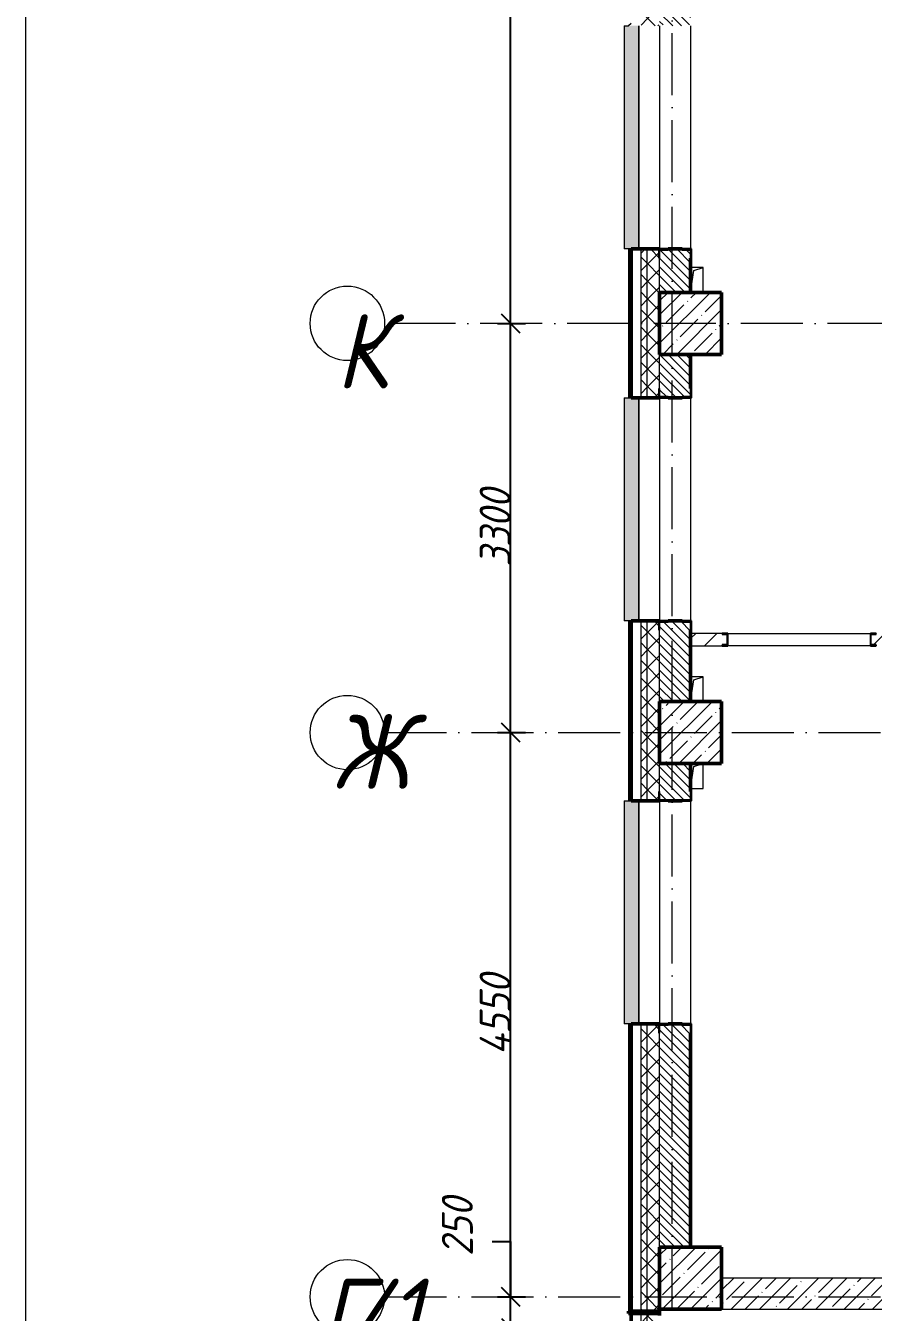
# Model space of a CAD drawing. Header units: millimetres. Extents: x -606178 to 312196, y -19338 to 632709.
# Drawn here: x -272464 to -265628, y 461300 to 471675 of the extents above; entities that cross this region are included whole.
import ezdxf

# ---------------------------------------------------------------- set-up
doc = ezdxf.new("R2010")
doc.units = ezdxf.units.MM
doc.linetypes.add('50_200_ШТРИХ_1Т_ш5_п1_п1_', pattern=[700, 500, -100, 0, -100])
for name, color, linetype, lineweight in [('A-____-____-DIMS', 7, 'Continuous', 9), ('A-GENM-____-MCUT', 7, 'Continuous', 25), ('A-GENM-____-OTLN', 7, 'Continuous', 9), ('A-GENM-____-OTLN-1', 7, 'Continuous', 25), ('A-GLAZ-____-OTLN', 7, 'Continuous', 9), ('A-WALL-____-MCUT-1', 7, 'Continuous', 9), ('A-WALL-____-MCUT-2', 7, 'Continuous', 50), ('A-WALL-____-MCUT-3', 7, 'Continuous', 9), ('A-WALL-____-OTLN', 7, 'Continuous', 9), ('A-WALL-____-PATT-1', 7, 'Continuous', 9), ('A-WALL-FNSH-MCUT-1', 7, 'Continuous', 9), ('I-WALL-____-OTLN', 7, 'Continuous', 9), ('S-COLS-____-MCUT', 7, 'Continuous', 50), ('S-COLS-____-OTLN', 7, 'Continuous', 9), ('S-GRID-____-IDEN', 7, 'Continuous', 9), ('S-GRID-____-OTLN-1', 7, '50_200_ШТРИХ_1Т_ш5_п1_п1_', 9)]:
    doc.layers.add(name, color=color, linetype=linetype, lineweight=lineweight)
doc.layers.add('A-GLAZ-____-OTLN-1', color=7, linetype='Continuous', lineweight=9, true_color=0xc0c0c0)
doc.styles.add('ISOCPEUR_I', font='isocpeui.ttf', dxfattribs={"width": 0.9, "height": 2.5})
doc.styles.add('ISOCPEUR_I_9', font='isocpeui.ttf', dxfattribs={"width": 0.9, "height": 250})
doc.dimstyles.new('ISO-2_5_0_9К_БОЛЬШОЙ_ОСИ', dxfattribs={"dimscale": 304.8, "dimtxt": 248.995294, "dimasz": 0.492126, "dimexe": 0.393701, "dimexo": 0, "dimgap": 0, "dimtad": 1, "dimdec": 0, "dimzin": 0, "dimdsep": 46, "dimtxsty": 'ISOCPEUR_I_9', "dimblk1": 'OBLIQUE', "dimblk2": 'OBLIQUE', "dimsah": 1, "dimcen": 0.09, "dimdle": 0.393701, "dimazin": 0, "dimtfac": 1, "dimtdec": 4, "dimtix": 1, "dimtmove": 0, "dimatfit": 3, "dimfxl": 1, "dimtvp": 1, "dimtolj": 1, "dimtzin": 0, "dimarcsym": 2})
doc.dimstyles.new('ISO-2_5_0_9К_БОЛЬШОЙ_ОСИ_1', dxfattribs={"dimscale": 304.8, "dimtxt": 248.995294, "dimasz": 0.492126, "dimexe": 0.393701, "dimexo": 0, "dimgap": 0, "dimtad": 1, "dimdec": 0, "dimzin": 0, "dimdsep": 46, "dimtxsty": 'ISOCPEUR_I_9', "dimblk1": 'OBLIQUE', "dimblk2": 'OBLIQUE', "dimsah": 1, "dimcen": 0.09, "dimdle": 0.393701, "dimazin": 0, "dimtfac": 1, "dimtdec": 4, "dimtix": 1, "dimtmove": 1, "dimatfit": 3, "dimfxl": 1, "dimtvp": 1, "dimtolj": 1, "dimtzin": 0, "dimarcsym": 2})
pattern_1 = [(45, (-264901.3, 451794.26), (-70.71068, 70.71068), []), (135, (-264901.3, 451794.26), (-70.71068, -70.71068), [])]
pattern_2 = [(135, (-264901.3, 451794.26), (-35.35534, -35.35534), [])]

# ---------------------------------------------------------------- blocks, each defined once
blk = doc.blocks.new('BSC_Колонна _Прямоугольная - 500х500-V42-АР1_План отверстий 2 этажа в осях 1-64_А-ГГ')
at = {"layer": 'S-COLS-____-OTLN'}
h = blk.add_hatch(dxfattribs=at)
h.set_pattern_fill('FP_71', color=256, style=0, pattern_type=2)
h.set_pattern_definition([(45, (2200, -9781.04), (-114.0493, 114.0493), []), (45, (2314.05, -9781.04), (-114.0493, 114.0493), [201.612, -40.322, 3.353, -36.97])])
h.paths.add_polyline_path([(-250, -250), (250, -250), (250, 250), (-250, 250)], flags=0)
at = {"layer": 'S-COLS-____-MCUT'}
for p, q in [((250, 250), (-250, 250)), ((-250, 250), (-250, -250)), ((250, -250), (250, 250)), ((-250, -250), (250, -250))]:
    blk.add_line(p, q, dxfattribs=at)
blk = doc.blocks.new('BSC_Колонна _Прямоугольная - 500х500-V45-АР1_План отверстий 2 этажа в осях 1-64_А-ГГ')
at = {"layer": 'S-COLS-____-OTLN'}
h = blk.add_hatch(dxfattribs=at)
h.set_pattern_fill('FP_74', color=256, style=0, pattern_type=2)
h.set_pattern_definition([(45, (2200, -17481.04), (-114.0493, 114.0493), []), (45, (2314.05, -17481.04), (-114.0493, 114.0493), [201.612, -40.322, 3.353, -36.97])])
h.paths.add_polyline_path([(-250, -250), (250, -250), (250, 250), (-250, 250)], flags=0)
at = {"layer": 'S-COLS-____-MCUT'}
for p, q in [((250, 250), (-250, 250)), ((-250, 250), (-250, -250)), ((250, -250), (250, 250)), ((-250, -250), (250, -250))]:
    blk.add_line(p, q, dxfattribs=at)
blk = doc.blocks.new('BSC_Колонна _Прямоугольная - 500х500-V100-АР1_План отверстий 2 этажа в осях 1-64_А-ГГ')
at = {"layer": 'S-COLS-____-OTLN'}
h = blk.add_hatch(dxfattribs=at)
h.set_pattern_fill('FP_129', color=256, style=0, pattern_type=2)
h.set_pattern_definition([(45, (2200, -14181.04), (-114.0493, 114.0493), []), (45, (2314.05, -14181.04), (-114.0493, 114.0493), [201.612, -40.322, 3.353, -36.97])])
h.paths.add_polyline_path([(-250, -250), (250, -250), (250, 250), (-250, 250)], flags=0)
at = {"layer": 'S-COLS-____-MCUT'}
for p, q in [((250, 250), (-250, 250)), ((-250, 250), (-250, -250)), ((250, -250), (250, 250)), ((-250, -250), (250, -250))]:
    blk.add_line(p, q, dxfattribs=at)
blk = doc.blocks.new('Фахверк_СКБ_Уголок - 250_2700-27497298-АР1_План отверстий 2 этажа в осях 1-64_А-ГГ')
at = {"layer": 'A-GENM-____-MCUT'}
for p, q in [((200, 181), (125, 181)), ((125, 181), (125, 106)), ((125, 106), (131, 106)), ((131, 106), (131, 175)), ((131, 175), (200, 175)), ((200, 175), (200, 181)), ((131, -6), (125, -6)), ((125, -6), (125, -81)), ((125, -81), (200, -81)), ((131, -75), (131, -6)), ((200, -75), (131, -75)), ((200, -81), (200, -75))]:
    blk.add_line(p, q, dxfattribs=at)
blk = doc.blocks.new('154_Стойка_СКБ_Швеллер - СМ-2180_100-28318692-АР1_План отверстий 2 этажа в осях 1-64_А-ГГ')
at = {"layer": 'A-GENM-____-MCUT'}
for p, q in [((171, 50), (125, 50)), ((125, 50), (125, -50)), ((129.5, 42.4), (171, 42.4)), ((129.5, -42.4), (129.5, 42.4)), ((171, 42.4), (171, 50)), ((125, -50), (171, -50)), ((171, -42.4), (129.5, -42.4)), ((171, -50), (171, -42.4))]:
    blk.add_line(p, q, dxfattribs=at)
blk = doc.blocks.new('Стены 5 - Стены 4-30145060-АР1_План отверстий 2 этажа в осях 1-64_А-ГГ')
at = {"layer": 'A-WALL-____-MCUT-2'}
for p, q in [((-1844, 41030), (-1844, 41010)), ((-1594, 41030), (-1844, 41030)), ((-1844, 41010), (-1594, 41010)), ((-1594, 41010), (-1594, 41030))]:
    blk.add_line(p, q, dxfattribs=at)
blk = doc.blocks.new('AR_Отверстие прямоугольное _в плите_ - AR_Отверстие прямоугольное _в плите_-V158-АР1_План отверстий 2 этажа в осях 1-64_А-ГГ')
at = {"layer": 'A-GENM-____-OTLN'}
for p, q in [((50, 100), (-50, 100)), ((-50, -100), (-25, 75)), ((-25, 75), (50, 100)), ((50, -100), (50, 100))]:
    blk.add_line(p, q, dxfattribs=at)
blk = doc.blocks.new('AR_Отверстие прямоугольное _в плите_ - AR_Отверстие прямоугольное _в плите_-30510733-АР1_План отверстий 2 этажа в осях 1-64_А-ГГ')
at = {"layer": 'A-GENM-____-OTLN'}
for p, q in [((-50, -100), (-25, 75)), ((-25, 75), (50, 100)), ((50, -100), (50, 100)), ((-50, -100), (50, -100))]:
    blk.add_line(p, q, dxfattribs=at)
blk = doc.blocks.new('Отлив_СКБ - Отлив витража_120_НВФ-31885689-АР1_План отверстий 2 этажа в осях 1-64_А-ГГ')
at = {"layer": 'A-GLAZ-____-OTLN-1'}
for points in [[(1800, 2), (1800, 120), (0, 120), (0, 2), (1103, 2)], [(1103, 0), (1800, 0), (1800, 2), (0, 2), (0, 0)]]:
    blk.add_hatch(color=256, dxfattribs=at).paths.add_polyline_path(points, flags=0)
at = {"layer": 'A-GLAZ-____-OTLN'}
for p, q in [((0, 83), (0, 120)), ((1800, 120), (0, 120)), ((1800, 120), (1800, 83)), ((0, 2), (1800, 2)), ((1800, 0), (0, 0))]:
    blk.add_line(p, q, dxfattribs=at)
blk = doc.blocks.new('Ось сетки - Круг_Ø6_00__ISO-2_5_0_9K_-25732049-АР1_План отверстий 1 этажа в осях 1-64_А-ГГ')
at = {"layer": 'S-GRID-____-IDEN'}
blk.add_circle((0, 0), 3, dxfattribs=at)
blk = doc.blocks.new('_Oblique')
at = {"color": 0, "linetype": 'ByBlock', "lineweight": -2}
blk.add_line((-0.5, -0.5), (0.5, 0.5), dxfattribs=at)
blk = doc.blocks.new('*D4609')
at = {"layer": 'A-____-____-DIMS', "color": 0, "lineweight": -2, "transparency": 16777216}
for p, q in [((-268703, 461872), (-268553, 461872)), ((-268553, 461872), (-268553, 461425)), ((-268553, 461055), (-268553, 461545)), ((-268659, 461425), (-268433, 461425)), ((-268659, 461175), (-268433, 461175))]:
    blk.add_line(p, q, dxfattribs=at)
at = {"layer": 'Defpoints', "color": 0, "transparency": 16777216}
for p in [(-268659, 461425), (-268553, 461425), (-268659, 461175)]:
    blk.add_point(p, dxfattribs=at)
at = {"layer": 'A-____-____-DIMS', "color": 0, "lineweight": -2, "transparency": 16777216, "xscale": 150, "yscale": 150, "zscale": 150}
for p, rotation in [((-268553, 461425), 90), ((-268553, 461175), 270)]:
    blk.add_blockref('_Oblique', p, dxfattribs=dict(at, rotation=rotation))
at = {"layer": 'A-____-____-DIMS', "color": 0, "transparency": 16777216, "insert": (-269108, 461754), "char_height": 250, "width": 568.86, "attachment_point": 1, "rotation": 90, "line_spacing_factor": 1.149209, "style": 'ISOCPEUR_I_9'}
blk.add_mtext('\\A1;250', dxfattribs=at)
blk = doc.blocks.new('*D4610')
at = {"layer": 'A-____-____-DIMS', "color": 0, "lineweight": -2, "transparency": 16777216}
for p, q in [((-268553, 461305), (-268553, 466095)), ((-268659, 465975), (-268433, 465975)), ((-268659, 461425), (-268433, 461425))]:
    blk.add_line(p, q, dxfattribs=at)
at = {"layer": 'Defpoints', "color": 0, "transparency": 16777216}
for p in [(-268659, 465975), (-268553, 465975), (-268659, 461425)]:
    blk.add_point(p, dxfattribs=at)
at = {"layer": 'A-____-____-DIMS', "color": 0, "lineweight": -2, "transparency": 16777216, "xscale": 150, "yscale": 150, "zscale": 150}
for p, rotation in [((-268553, 465975), 90), ((-268553, 461425), 270)]:
    blk.add_blockref('_Oblique', p, dxfattribs=dict(at, rotation=rotation))
at = {"layer": 'A-____-____-DIMS', "color": 0, "transparency": 16777216, "insert": (-268678, 463700), "char_height": 250, "width": 781.46, "attachment_point": 5, "rotation": 90, "style": 'ISOCPEUR_I_9'}
blk.add_mtext('\\A1;4550', dxfattribs=at)
blk = doc.blocks.new('*D4611')
at = {"layer": 'A-____-____-DIMS', "color": 0, "lineweight": -2, "transparency": 16777216}
for p, q in [((-268553, 465855), (-268553, 469395)), ((-268659, 469275), (-268433, 469275)), ((-268659, 465975), (-268433, 465975))]:
    blk.add_line(p, q, dxfattribs=at)
at = {"layer": 'Defpoints', "color": 0, "transparency": 16777216}
for p in [(-268659, 469275), (-268553, 469275), (-268659, 465975)]:
    blk.add_point(p, dxfattribs=at)
at = {"layer": 'A-____-____-DIMS', "color": 0, "lineweight": -2, "transparency": 16777216, "xscale": 150, "yscale": 150, "zscale": 150}
for p, rotation in [((-268553, 469275), 90), ((-268553, 465975), 270)]:
    blk.add_blockref('_Oblique', p, dxfattribs=dict(at, rotation=rotation))
at = {"layer": 'A-____-____-DIMS', "color": 0, "transparency": 16777216, "insert": (-268678, 467625), "char_height": 250, "width": 758.48, "attachment_point": 5, "rotation": 90, "style": 'ISOCPEUR_I_9'}
blk.add_mtext('\\A1;3300', dxfattribs=at)
blk = doc.blocks.new('*D4612')
at = {"layer": 'A-____-____-DIMS', "color": 0, "lineweight": -2, "transparency": 16777216}
for p, q in [((-268553, 469155), (-268553, 475395)), ((-268659, 475275), (-268433, 475275)), ((-268659, 469275), (-268433, 469275))]:
    blk.add_line(p, q, dxfattribs=at)
at = {"layer": 'Defpoints', "color": 0, "transparency": 16777216}
for p in [(-268659, 475275), (-268553, 475275), (-268659, 469275)]:
    blk.add_point(p, dxfattribs=at)
at = {"layer": 'A-____-____-DIMS', "color": 0, "lineweight": -2, "transparency": 16777216, "xscale": 150, "yscale": 150, "zscale": 150}
for p, rotation in [((-268553, 475275), 90), ((-268553, 469275), 270)]:
    blk.add_blockref('_Oblique', p, dxfattribs=dict(at, rotation=rotation))
at = {"layer": 'A-____-____-DIMS', "color": 0, "transparency": 16777216, "insert": (-268678, 472275), "char_height": 250, "width": 758.48, "attachment_point": 5, "rotation": 90, "style": 'ISOCPEUR_I_9'}
blk.add_mtext('\\A1;6000', dxfattribs=at)

msp = doc.modelspace()

# ---------------------------------------------------------------- hatches: boundary and pattern name
at = {"layer": 'A-WALL-____-PATT-1'}
h = msp.add_hatch(dxfattribs=at)
h.set_pattern_fill('FP_3', color=256, style=0, pattern_type=2)
h.set_pattern_definition([(45, (-264901.3, 451794.26), (-85.5366, 85.5366), []), (45, (-264844.28, 451794.26), (-85.5366, 85.5366), [])])
h.paths.add_polyline_path([(-267601.3011, 461310.3011), (-267581.3011, 461310.3011), (-267581.3011, 463625.3011), (-267601.3011, 463625.3011), (-267601.3011, 462850.0957)], flags=0)
h.paths.add_polyline_path([(-267581.3011, 465425.3011), (-267581.3011, 466875.3011), (-267601.3011, 466875.3011), (-267601.3011, 465425.3011)], flags=0)
h.paths.add_polyline_path([(-267581.3011, 468675.3011), (-267581.3011, 469875.3011), (-267601.3011, 469875.3011), (-267601.3011, 468675.3011)], flags=0)
h.paths.add_polyline_path([(-267601.3011, 471675.3011), (-267581.3011, 471675.3011), (-267581.3011, 472875.3011), (-267601.3011, 472875.3011)], flags=0)
h.paths.add_polyline_path([(-267581.3011, 474675.3011), (-267581.3011, 475875.3011), (-267601.3011, 475875.3011), (-267601.3011, 474675.3011)], flags=0)
h.paths.add_polyline_path([(-267581.3011, 477675.3011), (-267581.3011, 478600.3011), (-267601.3011, 478600.3011), (-267601.3011, 477675.3011)], flags=0)
h = msp.add_hatch(dxfattribs=at)
h.set_pattern_fill('FP_1', color=256, style=0, pattern_type=2)
h.set_pattern_definition(pattern_1)
h.paths.add_polyline_path([(-267451.3011, 461310.3011), (-267451.3011, 463625.3011), (-267501.3011, 463625.3011), (-267501.3011, 461310.3011)], flags=0)
h.paths.add_polyline_path([(-267451.3011, 465425.3011), (-267451.3011, 466875.3011), (-267501.3011, 466875.3011), (-267501.3011, 465425.3011)], flags=0)
h.paths.add_polyline_path([(-267451.3011, 468675.3011), (-267451.3011, 469875.3011), (-267501.3011, 469875.3011), (-267501.3011, 468675.3011)], flags=0)
h.paths.add_polyline_path([(-267501.3011, 471675.3011), (-267451.3011, 471675.3011), (-267451.3011, 472875.3011), (-267501.3011, 472875.3011)], flags=0)
h.paths.add_polyline_path([(-267451.3011, 474675.3011), (-267451.3011, 475875.3011), (-267501.3011, 475875.3011), (-267501.3011, 474675.3011)], flags=0)
h.paths.add_polyline_path([(-267451.3011, 477675.3011), (-267451.3011, 478525.3011), (-267501.3011, 478525.3011), (-267501.3011, 477675.3011)], flags=0)
h = msp.add_hatch(dxfattribs=at)
h.set_pattern_fill('FP_1', color=256, style=0, pattern_type=2)
h.set_pattern_definition(pattern_1)
h.paths.add_polyline_path([(-267451.3011, 461310.3011), (-267351.3011, 461310.3011), (-267351.3011, 463550.3011), (-267357.3011, 463550.3011), (-267357.3011, 463625.3011), (-267451.3011, 463625.3011), (-267451.3011, 461325.3011)], flags=0)
h.paths.add_polyline_path([(-267357.3011, 465425.3011), (-267357.3011, 465500.3011), (-267351.3011, 465500.3011), (-267351.3011, 466800.3011), (-267357.3011, 466800.3011), (-267357.3011, 466875.3011), (-267451.3011, 466875.3011), (-267451.3011, 465425.3011)], flags=0)
h.paths.add_polyline_path([(-267357.3011, 468675.3011), (-267357.3011, 468750.3011), (-267351.3011, 468750.3011), (-267351.3011, 469800.3011), (-267357.3011, 469800.3011), (-267357.3011, 469875.3011), (-267451.3011, 469875.3011), (-267451.3011, 468675.3011)], flags=0)
h.paths.add_polyline_path([(-267451.3011, 471675.3011), (-267357.3011, 471675.3011), (-267357.3011, 471750.3011), (-267351.3011, 471750.3011), (-267351.3011, 472800.3011), (-267357.3011, 472800.3011), (-267357.3011, 472875.3011), (-267451.3011, 472875.3011), (-267451.3011, 471681.3011)], flags=0)
h.paths.add_polyline_path([(-267357.3011, 474675.3011), (-267357.3011, 474750.3011), (-267351.3011, 474750.3011), (-267351.3011, 475800.3011), (-267357.3011, 475800.3011), (-267357.3011, 475875.3011), (-267451.3011, 475875.3011), (-267451.3011, 474675.3011)], flags=0)
h.paths.add_polyline_path([(-267451.3011, 477675.3011), (-267357.3011, 477675.3011), (-267357.3011, 477750.3011), (-267351.3011, 477750.3011), (-267351.3011, 478525.3011), (-267451.3011, 478525.3011), (-267451.3011, 477681.3011)], flags=0)
h = msp.add_hatch(dxfattribs=at)
h.set_pattern_fill('FP_6', color=256, style=0, pattern_type=2)
h.set_pattern_definition(pattern_2)
h.paths.add_polyline_path([(-267351.3011, 469525.3011), (-267101.3011, 469525.3011), (-267101.3011, 469869.3011), (-267170.3011, 469869.3011), (-267170.3011, 469875.3011), (-267282.3011, 469875.3011), (-267282.3011, 469869.3011), (-267351.3011, 469869.3011), (-267351.3011, 469730.0476)], flags=0)
h.paths.add_polyline_path([(-267170.3011, 471675.3011), (-267170.3011, 471681.3011), (-267101.3011, 471681.3011), (-267101.3011, 472869.3011), (-267170.3011, 472869.3011), (-267170.3011, 472875.3011), (-267282.3011, 472875.3011), (-267282.3011, 472869.3011), (-267351.3011, 472869.3011), (-267351.3011, 471681.3011), (-267282.3011, 471681.3011), (-267282.3011, 471675.3011)], flags=0)
h.paths.add_polyline_path([(-267170.3011, 474675.3011), (-267170.3011, 474681.3011), (-267101.3011, 474681.3011), (-267101.3011, 475025.3011), (-267351.3011, 475025.3011), (-267351.3011, 474681.3011), (-267282.3011, 474681.3011), (-267282.3011, 474675.3011)], flags=0)
h = msp.add_hatch(dxfattribs=at)
h.set_pattern_fill('FP_6', color=256, style=0, pattern_type=2)
h.set_pattern_definition(pattern_2)
h.paths.add_polyline_path([(-267351.3011, 466225.3011), (-267101.3011, 466225.3011), (-267101.3011, 466869.3011), (-267170.3011, 466869.3011), (-267170.3011, 466875.3011), (-267282.3011, 466875.3011), (-267282.3011, 466869.3011), (-267351.3011, 466869.3011), (-267351.3011, 466290.0716)], flags=0)
h.paths.add_polyline_path([(-267170.3011, 468675.3011), (-267170.3011, 468681.3011), (-267101.3011, 468681.3011), (-267101.3011, 469025.3011), (-267351.3011, 469025.3011), (-267351.3011, 468681.3011), (-267282.3011, 468681.3011), (-267282.3011, 468675.3011)], flags=0)
h = msp.add_hatch(dxfattribs=at)
h.set_pattern_fill('FP_4', color=256, style=0, pattern_type=2)
h.set_pattern_definition([(45, (-264901.3, 451794.26), (-84.8528, 84.8528), [])])
h.paths.add_polyline_path([(-260101.3011, 466675.3011), (-260101.3011, 466775.3011), (-263001.3011, 466775.3011), (-263001.3011, 466675.3011), (-261380.0621, 466675.3011)], flags=0)
h.paths.add_polyline_path([(-263051.3011, 466675.3011), (-263051.3011, 466678.3011), (-263004.3011, 466678.3011), (-263004.3011, 466772.3011), (-263051.3011, 466772.3011), (-263051.3011, 466775.3011), (-265605.3011, 466774.4723), (-265605.3011, 466767.7011), (-265646.8011, 466767.7011), (-265646.8011, 466682.9011), (-265605.3011, 466682.9011), (-265605.3011, 466675.3011), (-264914.9907, 466675.3011)], flags=0)
h.paths.add_polyline_path([(-267101.3011, 466675.3011), (-266847.3011, 466675.3011), (-266847.3011, 466682.9011), (-266805.8011, 466682.9011), (-266805.8011, 466767.7011), (-266847.3011, 466767.7011), (-266847.3011, 466775.3011), (-267101.3011, 466775.3011), (-267101.3011, 466682.9011)], flags=0)
h = msp.add_hatch(dxfattribs=at)
h.set_pattern_fill('FP_6', color=256, style=0, pattern_type=2)
h.set_pattern_definition(pattern_2)
h.paths.add_polyline_path([(-267351.3011, 461825.3011), (-267101.3011, 461825.3011), (-267102.1344, 463619.3011), (-267170.3011, 463619.3011), (-267170.3011, 463625.3011), (-267282.3011, 463625.3011), (-267282.3011, 463619.3011), (-267351.3011, 463619.3011), (-267351.3011, 462850.0957)], flags=0)
h.paths.add_polyline_path([(-267170.3011, 465425.3011), (-267170.3011, 465431.3011), (-267101.3011, 465431.3011), (-267101.3011, 465725.3011), (-267351.3011, 465725.3011), (-267351.3011, 465431.3011), (-267282.3011, 465431.3011), (-267282.3011, 465425.3011)], flags=0)
h = msp.add_hatch(dxfattribs=at)
h.set_pattern_fill('FP_25', color=256, style=0, pattern_type=2)
h.set_pattern_definition([(45, (-264901.3, 451794.26), (-114.0493, 114.0493), []), (45, (-264787.25, 451794.26), (-114.0493, 114.0493), [201.612, -40.322, 3.353, -36.97])])
h.paths.add_polyline_path([(-260496.3299, 461325.3011), (-259801.3011, 461325.3011), (-259801.3011, 461575.3011), (-266851.3011, 461575.3011), (-266851.3011, 461325.3011), (-261380.0621, 461325.3011)], flags=0)
h = msp.add_hatch(dxfattribs=at)
h.set_pattern_fill('FP_1', color=256, style=0, pattern_type=2)
h.set_pattern_definition(pattern_1)
h.paths.add_polyline_path([(-267501.3011, 449725.3011), (-267451.3011, 449725.3011), (-267451.3011, 454025.3011), (-267501.3011, 454025.3011), (-267501.3011, 452530.1677)], flags=0)
h.paths.add_polyline_path([(-267451.3011, 455825.3011), (-267451.3011, 458575.3011), (-267501.3011, 458575.3011), (-267501.3011, 455825.3011)], flags=0)
h.paths.add_polyline_path([(-267451.3011, 460375.3011), (-267451.3011, 461310.3011), (-267501.3011, 461310.3011), (-267501.3011, 460375.3011)], flags=0)
h = msp.add_hatch(dxfattribs=at)
h.set_pattern_fill('FP_1', color=256, style=0, pattern_type=2)
h.set_pattern_definition(pattern_1)
h.paths.add_polyline_path([(-267451.3011, 449775.3011), (-267351.3011, 449775.3011), (-267351.3011, 454025.3011), (-267451.3011, 454025.3011), (-267451.3011, 452530.1677)], flags=0)
h.paths.add_polyline_path([(-267351.3011, 455825.3011), (-267351.3011, 458500.3011), (-267357.3011, 458500.3011), (-267357.3011, 458575.3011), (-267451.3011, 458575.3011), (-267451.3011, 455825.3011)], flags=0)
h.paths.add_polyline_path([(-267357.3011, 460375.3011), (-267357.3011, 460450.3011), (-267351.3011, 460450.3011), (-267351.3011, 461310.3011), (-267451.3011, 461310.3011), (-267451.3011, 460375.3011)], flags=0)

# ---------------------------------------------------------------- linework, layer by layer
at = {"color": 1, "lineweight": 0}
msp.add_lwpolyline([(-272464.0879, 544596.983), (-159228.0879, 544596.983), (-159228.0879, 445768.983), (-272464.0879, 445768.983)], close=True, dxfattribs=at)
at = {"layer": 'A-WALL-____-MCUT-1'}
for p, q in [((-259801.3011, 461575.3011), (-266851.3011, 461575.3011)), ((-266851.3011, 461325.3011), (-259801.3011, 461325.3011))]:
    msp.add_line(p, q, dxfattribs=at)
at = {"layer": 'A-WALL-____-MCUT-2'}
for p, q in [((-267357.3011, 469875.3011), (-267581.3011, 469875.3011)), ((-267581.3011, 469875.3011), (-267581.3011, 468675.3011)), ((-267170.3011, 469875.3011), (-267282.3011, 469875.3011)), ((-267101.3011, 469525.3011), (-267101.3011, 469800.3011)), ((-267101.3011, 468750.3011), (-267101.3011, 469025.3011)), ((-267581.3011, 468675.3011), (-267357.3011, 468675.3011)), ((-267282.3011, 468675.3011), (-267170.3011, 468675.3011)), ((-267357.3011, 466875.3011), (-267581.3011, 466875.3011)), ((-267581.3011, 466875.3011), (-267581.3011, 465425.3011)), ((-267170.3011, 466875.3011), (-267282.3011, 466875.3011)), ((-267101.3011, 466225.3011), (-267101.3011, 466800.3011)), ((-267101.3011, 465500.3011), (-267101.3011, 465725.3011)), ((-267581.3011, 465425.3011), (-267357.3011, 465425.3011)), ((-267282.3011, 465425.3011), (-267170.3011, 465425.3011)), ((-267357.3011, 463625.3011), (-267581.3011, 463625.3011)), ((-267581.3011, 463625.3011), (-267581.3011, 460375.3011)), ((-267170.3011, 463625.3011), (-267282.3011, 463625.3011)), ((-267101.3011, 461825.3011), (-267101.3011, 463550.3011)), ((-267351.3011, 461275.3011), (-267351.3011, 461325.3011))]:
    msp.add_line(p, q, dxfattribs=at)
at = {"layer": 'A-WALL-____-MCUT-3'}
for p, q in [((-267501.3011, 468675.3011), (-267501.3011, 469875.3011)), ((-267451.3011, 468675.3011), (-267451.3011, 469875.3011)), ((-267351.3011, 469525.3011), (-267351.3011, 469800.3011)), ((-267351.3011, 468750.3011), (-267351.3011, 469025.3011)), ((-267501.3011, 465425.3011), (-267501.3011, 466875.3011)), ((-267451.3011, 465425.3011), (-267451.3011, 466875.3011)), ((-267351.3011, 466225.3011), (-267351.3011, 466800.3011)), ((-267351.3011, 465500.3011), (-267351.3011, 465725.3011)), ((-267501.3011, 460375.3011), (-267501.3011, 463625.3011)), ((-267451.3011, 460375.3011), (-267451.3011, 463625.3011)), ((-267351.3011, 461825.3011), (-267351.3011, 463550.3011))]:
    msp.add_line(p, q, dxfattribs=at)
at = {"layer": 'A-WALL-____-OTLN'}
for p, q in [((-267351.3011, 471675.3011), (-267351.3011, 469875.3011)), ((-267101.3011, 471675.3011), (-267101.3011, 469875.3011)), ((-267351.3011, 468675.3011), (-267351.3011, 466875.3011)), ((-267101.3011, 468675.3011), (-267101.3011, 466875.3011)), ((-267351.3011, 465425.3011), (-267351.3011, 463625.3011)), ((-267101.3011, 465425.3011), (-267101.3011, 463625.3011))]:
    msp.add_line(p, q, dxfattribs=at)
at = {"layer": 'A-WALL-FNSH-MCUT-1'}
for p, q in [((-267601.3011, 469875.3011), (-267601.3011, 468675.3011)), ((-267581.3011, 469875.3011), (-267601.3011, 469875.3011)), ((-267601.3011, 468675.3011), (-267581.3011, 468675.3011)), ((-267601.3011, 466875.3011), (-267601.3011, 465425.3011)), ((-267581.3011, 466875.3011), (-267601.3011, 466875.3011)), ((-266847.3011, 466775.3011), (-267101.3011, 466775.3011)), ((-267101.3011, 466675.3011), (-266847.3011, 466675.3011)), ((-267601.3011, 465425.3011), (-267581.3011, 465425.3011)), ((-267601.3011, 463625.3011), (-267601.3011, 461310.3011)), ((-267581.3011, 463625.3011), (-267601.3011, 463625.3011)), ((-267601.3011, 461310.3011), (-267581.3011, 461310.3011))]:
    msp.add_line(p, q, dxfattribs=at)
at = {"layer": 'I-WALL-____-OTLN'}
for p, q in [((-266801.3011, 466775.3011), (-265651.3011, 466775.3011)), ((-265651.3011, 466675.3011), (-266801.3011, 466675.3011))]:
    msp.add_line(p, q, dxfattribs=at)
at = {"layer": 'S-GRID-____-OTLN-1'}
for p, q in [((-267251.3011, 447311.6528), (-267251.3011, 501675.2188)), ((-238193.5619, 469275.3011), (-269570.0713, 469275.3011)), ((-269570.0713, 465975.3011), (-238193.5619, 465975.3011)), ((-269570.0713, 461425.3011), (-241030.7004, 461425.3011))]:
    msp.add_line(p, q, dxfattribs=at)

# ---------------------------------------------------------------- block references
at = {"layer": 'A-GENM-____-OTLN'}
for name, p in [('AR_Отверстие прямоугольное _в плите_ - AR_Отверстие прямоугольное _в плите_-V158-АР1_План отверстий 2 этажа в осях 1-64_А-ГГ', (-267051.3011, 469625.3011)), ('AR_Отверстие прямоугольное _в плите_ - AR_Отверстие прямоугольное _в плите_-V158-АР1_План отверстий 2 этажа в осях 1-64_А-ГГ', (-267051.3011, 466325.3011)), ('AR_Отверстие прямоугольное _в плите_ - AR_Отверстие прямоугольное _в плите_-30510733-АР1_План отверстий 2 этажа в осях 1-64_А-ГГ', (-267051.3011, 465625.3011))]:
    msp.add_blockref(name, p, dxfattribs=at)
at = {"layer": 'A-GENM-____-OTLN-1'}
for name, p, rotation in [('Фахверк_СКБ_Уголок - 250_2700-27497298-АР1_План отверстий 2 этажа в осях 1-64_А-ГГ', (-267276.3011, 470000.3011), 269.9999999999999), ('Фахверк_СКБ_Уголок - 250_2700-27497298-АР1_План отверстий 2 этажа в осях 1-64_А-ГГ', (-267176.3011, 468550.3011), 89.99999999999991), ('Фахверк_СКБ_Уголок - 250_2700-27497298-АР1_План отверстий 2 этажа в осях 1-64_А-ГГ', (-267276.3011, 467000.3011), 269.9999999999999), ('154_Стойка_СКБ_Швеллер - СМ-2180_100-28318692-АР1_План отверстий 2 этажа в осях 1-64_А-ГГ', (-266676.3011, 466725.3011), 180), ('Фахверк_СКБ_Уголок - 250_2700-27497298-АР1_План отверстий 2 этажа в осях 1-64_А-ГГ', (-267176.3011, 465300.3011), 89.99999999999991), ('Фахверк_СКБ_Уголок - 250_2700-27497298-АР1_План отверстий 2 этажа в осях 1-64_А-ГГ', (-267276.3011, 463750.3011), 269.9999999999999)]:
    msp.add_blockref(name, p, dxfattribs=dict(at, rotation=rotation))
msp.add_blockref('154_Стойка_СКБ_Швеллер - СМ-2180_100-28318692-АР1_План отверстий 2 этажа в осях 1-64_А-ГГ', (-265776.3011, 466725.3011), dxfattribs=at)
at = {"layer": 'A-GLAZ-____-OTLN', "rotation": 90}
for p in [(-267518.3011, 469875.3011), (-267518.3011, 466875.3011), (-267518.3011, 463625.3011)]:
    msp.add_blockref('Отлив_СКБ - Отлив витража_120_НВФ-31885689-АР1_План отверстий 2 этажа в осях 1-64_А-ГГ', p, dxfattribs=at)
at = {"layer": 'A-WALL-____-OTLN'}
msp.add_blockref('Стены 5 - Стены 4-30145060-АР1_План отверстий 2 этажа в осях 1-64_А-ГГ', (-265757.7893, 420280.0591), dxfattribs=at)
at = {"layer": 'S-COLS-____-OTLN'}
for name, p in [('BSC_Колонна _Прямоугольная - 500х500-V45-АР1_План отверстий 2 этажа в осях 1-64_А-ГГ', (-267101.3011, 469275.3011)), ('BSC_Колонна _Прямоугольная - 500х500-V100-АР1_План отверстий 2 этажа в осях 1-64_А-ГГ', (-267101.3011, 465975.3011)), ('BSC_Колонна _Прямоугольная - 500х500-V42-АР1_План отверстий 2 этажа в осях 1-64_А-ГГ', (-267101.3011, 461575.3011))]:
    msp.add_blockref(name, p, dxfattribs=at)
at = {"layer": 'S-GRID-____-IDEN', "xscale": 99.99999999999993, "yscale": 99.99999999999993, "zscale": 99.99999999999993}
for p, rotation in [((-269870.0713, 469275.3011), 89.9999999999998), ((-269870.0713, 465975.3011), 269.9999999999996), ((-269870.0713, 461425.3011), 269.9999999999996)]:
    msp.add_blockref('Ось сетки - Круг_Ø6_00__ISO-2_5_0_9K_-25732049-АР1_План отверстий 1 этажа в осях 1-64_А-ГГ', p, dxfattribs=dict(at, rotation=rotation))

# ---------------------------------------------------------------- texts
at = {"layer": 'S-GRID-____-IDEN', "char_height": 600, "attachment_point": 1, "style": 'ISOCPEUR_I'}
for s, insert, width in [('\\fISOCPEUR|b0|i1|c204|p34|;\\W.9;К', (-269962.8917, 469351.377), 223.670812), ('\\fISOCPEUR|b0|i1|c204|p34|;\\W.9;Ж', (-269991.9008, 466121.9336), 281.392312), ('\\fISOCPEUR|b0|i1|c204|p34|;\\W.9;Г', (-270101.7008, 461571.9336), 202.02525), ('/1', (-269935.0133, 461571.9336), 346.329)]:
    msp.add_mtext(s, dxfattribs=dict(at, insert=insert, width=width))

# ---------------------------------------------------------------- dimensions: what is measured, and where the dimension line sits
at = {"layer": 'A-____-____-DIMS'}
for base, p1, p2, override, picture, middle in [((-268552.6967, 475275.3011), (-268658.7627, 469275.3011), (-268658.7627, 475275.3011), {"dimpost": '<>', "dimfxl": 6000}, '*D4612', (-268677.6967, 472275.3011)), ((-268552.6967, 469275.3011), (-268658.7627, 465975.3011), (-268658.7627, 469275.3011), {"dimpost": '<>', "dimfxl": 3300}, '*D4611', (-268677.6967, 467625.3011)), ((-268552.6967, 465975.3011), (-268658.7627, 461425.3011), (-268658.7627, 465975.3011), {"dimpost": '<>', "dimfxl": 4550}, '*D4610', (-268677.6967, 463700.3011))]:
    dim = msp.add_linear_dim(base=base, p1=p1, p2=p2, angle=90, dimstyle='ISO-2_5_0_9К_БОЛЬШОЙ_ОСИ', override=override, dxfattribs=at)
    dim.commit()
    dim.dimension.update_dxf_attribs({"geometry": picture, "text_midpoint": middle})
dim = msp.add_linear_dim(base=(-268552.6967, 461425.3011), p1=(-268658.7627, 461175.3011), p2=(-268658.7627, 461425.3011), angle=90, dimstyle='ISO-2_5_0_9К_БОЛЬШОЙ_ОСИ_1', override={"dimpost": '<>', "dimfxl": 250}, dxfattribs=at)
dim.commit()
dim.dimension.update_dxf_attribs({"geometry": '*D4609', "text_midpoint": (-268712.6439, 461872.153), "dimtype": 160, "text_rotation": 90})

doc.saveas('drawing.dxf')
